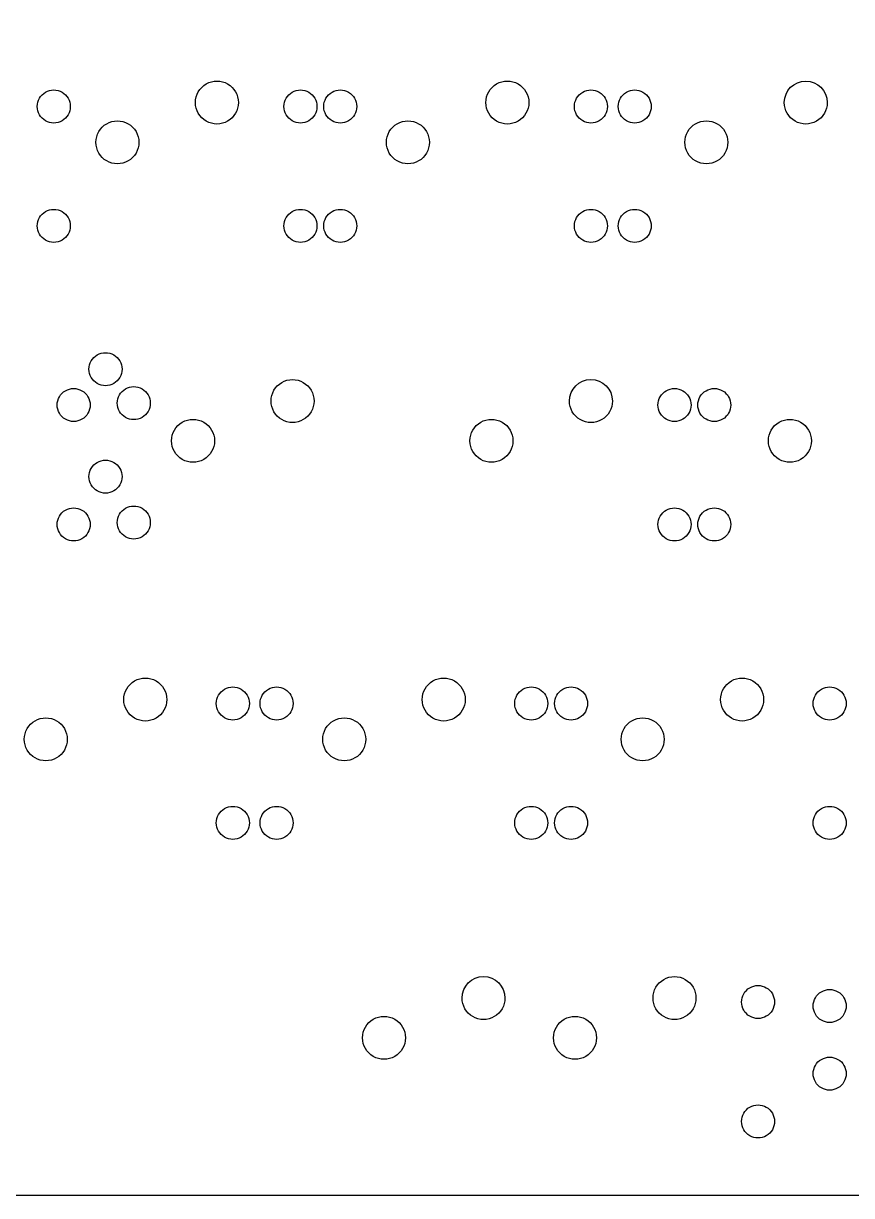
# Model space of a CAD drawing. Extents: x 2867 to 4104, y -2180 to -1756.
# Drawn here: x 3177.6 to 3327.4, y -2179.9 to -1967.9 of the extents above; entities that cross this region are included whole.
import ezdxf

# ---------------------------------------------------------------- set-up
doc = ezdxf.new("R2010")
doc.units = 0
doc.layers.get('0').update_dxf_attribs({"linetype": 'CONTINUOUS'})

msp = doc.modelspace()

# ---------------------------------------------------------------- linework, layer by layer
at = {"color": 7}
for points in [[(2867.184, -1755.8352), (4104.072, -1755.8352), (4104.072, -2179.9152), (2867.184, -2179.9152)], [(3216.456, -1982.1816)], [(3269.016, -1982.1816)], [(3323.016, -1982.1816)], [(3186.036, -1982.9016)], [(3230.676, -1982.9016)], [(3237.876, -1982.9016)], [(3283.236, -1982.9016)], [(3291.156, -1982.9016)], [(3198.456, -1989.3816)], [(3251.016, -1989.3816)], [(3305.016, -1989.3816)], [(3186.036, -2004.5016)], [(3230.676, -2004.5016)], [(3237.876, -2004.5016)], [(3283.236, -2004.5016)], [(3291.156, -2004.5016)], [(3195.396, -2030.4216)], [(3189.636, -2036.9016)], [(3200.508, -2036.5632)], [(3230.136, -2036.1816)], [(3284.136, -2036.1816)], [(3298.356, -2036.9016)], [(3305.556, -2036.9016)], [(3212.136, -2043.3816)], [(3266.136, -2043.3816)], [(3320.136, -2043.3816)], [(3195.396, -2049.8616)], [(3246.408, -2050.5816)], [(3189.636, -2058.5016)], [(3200.508, -2058.1632)], [(3298.356, -2058.5016)], [(3305.556, -2058.5016)], [(3203.496, -2090.1816)], [(3257.496, -2090.1816)], [(3311.496, -2090.1816)], [(3218.436, -2090.9016)], [(3226.356, -2090.9016)], [(3272.436, -2090.9016)], [(3279.636, -2090.9016)], [(3326.436, -2090.9016)], [(3185.496, -2097.3816)], [(3239.496, -2097.3816)], [(3293.496, -2097.3816)], [(3218.436, -2112.5016)], [(3226.356, -2112.5016)], [(3272.436, -2112.5016)], [(3279.636, -2112.5016)], [(3326.436, -2112.5016)], [(3264.696, -2144.1816)], [(3299.256, -2144.1816)], [(3313.476, -2144.9016)], [(3326.436, -2145.6216)], [(3246.696, -2151.3816)], [(3281.256, -2151.3816)], [(3326.436, -2157.8616)], [(3313.476, -2166.5016)]]:
    msp.add_lwpolyline(points, close=True, dxfattribs=at)
for points in [[(3210.624, -1978.814493), (3211.826951, -1978.119969), (3213.309049, -1978.119969), (3214.512, -1978.814493)], [(3263.184, -1978.814493), (3264.386951, -1978.119969), (3265.869049, -1978.119969), (3267.072, -1978.814493)], [(3315.24, -1982.1816), (3315.240001, -1980.034317), (3316.980717, -1978.293601), (3319.128, -1978.293601)], [(3319.128, -1978.293601), (3321.275283, -1978.293601), (3323.015999, -1980.034317), (3323.016, -1982.1816)], [(3180.06, -1982.9016), (3180.06, -1981.83409), (3180.62951, -1980.847671), (3181.554, -1980.313916)], [(3181.554, -1980.313916), (3182.47849, -1979.780161), (3183.61751, -1979.780161), (3184.542, -1980.313916)], [(3184.542, -1980.313916), (3185.46649, -1980.847671), (3186.036, -1981.83409), (3186.036, -1982.9016)], [(3208.68, -1982.1816), (3208.68, -1980.792551), (3209.421049, -1979.509018), (3210.624, -1978.814493)], [(3214.512, -1978.814493), (3215.714951, -1979.509018), (3216.456, -1980.792551), (3216.456, -1982.1816)], [(3224.7, -1982.9016), (3224.7, -1981.83409), (3225.26951, -1980.847671), (3226.194, -1980.313916)], [(3226.194, -1980.313916), (3227.11849, -1979.780161), (3228.25751, -1979.780161), (3229.182, -1980.313916)], [(3229.182, -1980.313916), (3230.10649, -1980.847671), (3230.676, -1981.83409), (3230.676, -1982.9016)], [(3231.9, -1982.9016), (3231.9, -1981.83409), (3232.46951, -1980.847671), (3233.394, -1980.313916)], [(3233.394, -1980.313916), (3234.31849, -1979.780161), (3235.45751, -1979.780161), (3236.382, -1980.313916)], [(3236.382, -1980.313916), (3237.30649, -1980.847671), (3237.876, -1981.83409), (3237.876, -1982.9016)], [(3261.24, -1982.1816), (3261.24, -1980.792551), (3261.981049, -1979.509018), (3263.184, -1978.814493)], [(3267.072, -1978.814493), (3268.274951, -1979.509018), (3269.016, -1980.792551), (3269.016, -1982.1816)], [(3277.26, -1982.9016), (3277.26, -1981.83409), (3277.82951, -1980.847671), (3278.754, -1980.313916)], [(3278.754, -1980.313916), (3279.67849, -1979.780161), (3280.81751, -1979.780161), (3281.742, -1980.313916)], [(3281.742, -1980.313916), (3282.66649, -1980.847671), (3283.236, -1981.83409), (3283.236, -1982.9016)], [(3285.18, -1982.9016), (3285.18, -1981.83409), (3285.74951, -1980.847671), (3286.674, -1980.313916)], [(3286.674, -1980.313916), (3287.59849, -1979.780161), (3288.73751, -1979.780161), (3289.662, -1980.313916)], [(3289.662, -1980.313916), (3290.58649, -1980.847671), (3291.156, -1981.83409), (3291.156, -1982.9016)], [(3210.624, -1985.548707), (3209.421049, -1984.854182), (3208.68, -1983.570649), (3208.68, -1982.1816)], [(3216.456, -1982.1816), (3216.456, -1983.570649), (3215.714951, -1984.854182), (3214.512, -1985.548707)], [(3263.184, -1985.548707), (3261.981049, -1984.854182), (3261.24, -1983.570649), (3261.24, -1982.1816)], [(3269.016, -1982.1816), (3269.016, -1983.570649), (3268.274951, -1984.854182), (3267.072, -1985.548707)], [(3317.184, -1985.548707), (3315.981049, -1984.854182), (3315.24, -1983.570649), (3315.24, -1982.1816)], [(3323.016, -1982.1816), (3323.016, -1983.570649), (3322.274951, -1984.854182), (3321.072, -1985.548707)], [(3181.554, -1985.489284), (3180.62951, -1984.955529), (3180.06, -1983.96911), (3180.06, -1982.9016)], [(3186.036, -1982.9016), (3186.036, -1983.96911), (3185.46649, -1984.955529), (3184.542, -1985.489284)], [(3226.194, -1985.489284), (3225.26951, -1984.955529), (3224.7, -1983.96911), (3224.7, -1982.9016)], [(3230.676, -1982.9016), (3230.676, -1983.96911), (3230.10649, -1984.955529), (3229.182, -1985.489284)], [(3233.394, -1985.489284), (3232.46951, -1984.955529), (3231.9, -1983.96911), (3231.9, -1982.9016)], [(3237.876, -1982.9016), (3237.876, -1983.96911), (3237.30649, -1984.955529), (3236.382, -1985.489284)], [(3278.754, -1985.489284), (3277.82951, -1984.955529), (3277.26, -1983.96911), (3277.26, -1982.9016)], [(3283.236, -1982.9016), (3283.236, -1983.96911), (3282.66649, -1984.955529), (3281.742, -1985.489284)], [(3286.674, -1985.489284), (3285.74951, -1984.955529), (3285.18, -1983.96911), (3285.18, -1982.9016)], [(3291.156, -1982.9016), (3291.156, -1983.96911), (3290.58649, -1984.955529), (3289.662, -1985.489284)], [(3184.542, -1985.489284), (3183.61751, -1986.023039), (3182.47849, -1986.023039), (3181.554, -1985.489284)], [(3190.68, -1989.3816), (3190.68, -1987.992551), (3191.421049, -1986.709018), (3192.624, -1986.014493)], [(3192.624, -1986.014493), (3193.826951, -1985.319969), (3195.309049, -1985.319969), (3196.512, -1986.014493)], [(3196.512, -1986.014493), (3197.714951, -1986.709018), (3198.456, -1987.992551), (3198.456, -1989.3816)], [(3214.512, -1985.548707), (3213.309049, -1986.243231), (3211.826951, -1986.243231), (3210.624, -1985.548707)], [(3229.182, -1985.489284), (3228.25751, -1986.023039), (3227.11849, -1986.023039), (3226.194, -1985.489284)], [(3236.382, -1985.489284), (3235.45751, -1986.023039), (3234.31849, -1986.023039), (3233.394, -1985.489284)], [(3243.24, -1989.3816), (3243.24, -1987.992551), (3243.981049, -1986.709018), (3245.184, -1986.014493)], [(3245.184, -1986.014493), (3246.386951, -1985.319969), (3247.869049, -1985.319969), (3249.072, -1986.014493)], [(3249.072, -1986.014493), (3250.274951, -1986.709018), (3251.016, -1987.992551), (3251.016, -1989.3816)], [(3267.072, -1985.548707), (3265.869049, -1986.243231), (3264.386951, -1986.243231), (3263.184, -1985.548707)], [(3281.742, -1985.489284), (3280.81751, -1986.023039), (3279.67849, -1986.023039), (3278.754, -1985.489284)], [(3289.662, -1985.489284), (3288.73751, -1986.023039), (3287.59849, -1986.023039), (3286.674, -1985.489284)], [(3297.24, -1989.3816), (3297.24, -1987.992551), (3297.981049, -1986.709018), (3299.184, -1986.014493)], [(3299.184, -1986.014493), (3300.386951, -1985.319969), (3301.869049, -1985.319969), (3303.072, -1986.014493)], [(3303.072, -1986.014493), (3304.274951, -1986.709018), (3305.016, -1987.992551), (3305.016, -1989.3816)], [(3321.072, -1985.548707), (3319.869049, -1986.243231), (3318.386951, -1986.243231), (3317.184, -1985.548707)], [(3192.624, -1992.748707), (3191.421049, -1992.054182), (3190.68, -1990.770649), (3190.68, -1989.3816)], [(3198.456, -1989.3816), (3198.456, -1990.770649), (3197.714951, -1992.054182), (3196.512, -1992.748707)], [(3245.184, -1992.748707), (3243.981049, -1992.054182), (3243.24, -1990.770649), (3243.24, -1989.3816)], [(3251.016, -1989.3816), (3251.016, -1990.770649), (3250.274951, -1992.054182), (3249.072, -1992.748707)], [(3299.184, -1992.748707), (3297.981049, -1992.054182), (3297.24, -1990.770649), (3297.24, -1989.3816)], [(3305.016, -1989.3816), (3305.016, -1990.770649), (3304.274951, -1992.054182), (3303.072, -1992.748707)], [(3196.512, -1992.748707), (3195.309049, -1993.443231), (3193.826951, -1993.443231), (3192.624, -1992.748707)], [(3249.072, -1992.748707), (3247.869049, -1993.443231), (3246.386951, -1993.443231), (3245.184, -1992.748707)], [(3303.072, -1992.748707), (3301.869049, -1993.443231), (3300.386951, -1993.443231), (3299.184, -1992.748707)], [(3181.554, -2001.913916), (3182.47849, -2001.380161), (3183.61751, -2001.380161), (3184.542, -2001.913916)], [(3226.194, -2001.913916), (3227.11849, -2001.380161), (3228.25751, -2001.380161), (3229.182, -2001.913916)], [(3233.394, -2001.913916), (3234.31849, -2001.380161), (3235.45751, -2001.380161), (3236.382, -2001.913916)], [(3278.754, -2001.913916), (3279.67849, -2001.380161), (3280.81751, -2001.380161), (3281.742, -2001.913916)], [(3286.674, -2001.913916), (3287.59849, -2001.380161), (3288.73751, -2001.380161), (3289.662, -2001.913916)], [(3180.06, -2004.5016), (3180.06, -2003.43409), (3180.62951, -2002.447671), (3181.554, -2001.913916)], [(3184.542, -2001.913916), (3185.46649, -2002.447671), (3186.036, -2003.43409), (3186.036, -2004.5016)], [(3224.7, -2004.5016), (3224.7, -2003.43409), (3225.26951, -2002.447671), (3226.194, -2001.913916)], [(3229.182, -2001.913916), (3230.10649, -2002.447671), (3230.676, -2003.43409), (3230.676, -2004.5016)], [(3231.9, -2004.5016), (3231.9, -2003.43409), (3232.46951, -2002.447671), (3233.394, -2001.913916)], [(3236.382, -2001.913916), (3237.30649, -2002.447671), (3237.876, -2003.43409), (3237.876, -2004.5016)], [(3277.26, -2004.5016), (3277.26, -2003.43409), (3277.82951, -2002.447671), (3278.754, -2001.913916)], [(3281.742, -2001.913916), (3282.66649, -2002.447671), (3283.236, -2003.43409), (3283.236, -2004.5016)], [(3285.18, -2004.5016), (3285.18, -2003.43409), (3285.74951, -2002.447671), (3286.674, -2001.913916)], [(3289.662, -2001.913916), (3290.58649, -2002.447671), (3291.156, -2003.43409), (3291.156, -2004.5016)], [(3181.554, -2007.089284), (3180.62951, -2006.555529), (3180.06, -2005.56911), (3180.06, -2004.5016)], [(3186.036, -2004.5016), (3186.036, -2005.56911), (3185.46649, -2006.555529), (3184.542, -2007.089284)], [(3226.194, -2007.089284), (3225.26951, -2006.555529), (3224.7, -2005.56911), (3224.7, -2004.5016)], [(3230.676, -2004.5016), (3230.676, -2005.56911), (3230.10649, -2006.555529), (3229.182, -2007.089284)], [(3233.394, -2007.089284), (3232.46951, -2006.555529), (3231.9, -2005.56911), (3231.9, -2004.5016)], [(3237.876, -2004.5016), (3237.876, -2005.56911), (3237.30649, -2006.555529), (3236.382, -2007.089284)], [(3278.754, -2007.089284), (3277.82951, -2006.555529), (3277.26, -2005.56911), (3277.26, -2004.5016)], [(3283.236, -2004.5016), (3283.236, -2005.56911), (3282.66649, -2006.555529), (3281.742, -2007.089284)], [(3286.674, -2007.089284), (3285.74951, -2006.555529), (3285.18, -2005.56911), (3285.18, -2004.5016)], [(3291.156, -2004.5016), (3291.156, -2005.56911), (3290.58649, -2006.555529), (3289.662, -2007.089284)], [(3184.542, -2007.089284), (3183.61751, -2007.623039), (3182.47849, -2007.623039), (3181.554, -2007.089284)], [(3229.182, -2007.089284), (3228.25751, -2007.623039), (3227.11849, -2007.623039), (3226.194, -2007.089284)], [(3236.382, -2007.089284), (3235.45751, -2007.623039), (3234.31849, -2007.623039), (3233.394, -2007.089284)], [(3281.742, -2007.089284), (3280.81751, -2007.623039), (3279.67849, -2007.623039), (3278.754, -2007.089284)], [(3289.662, -2007.089284), (3288.73751, -2007.623039), (3287.59849, -2007.623039), (3286.674, -2007.089284)], [(3189.42, -2030.4216), (3189.42, -2029.35409), (3189.98951, -2028.367671), (3190.914, -2027.833916)], [(3190.914, -2027.833916), (3191.83849, -2027.300161), (3192.97751, -2027.300161), (3193.902, -2027.833916)], [(3193.902, -2027.833916), (3194.82649, -2028.367671), (3195.396, -2029.35409), (3195.396, -2030.4216)], [(3190.914, -2033.009284), (3189.98951, -2032.475529), (3189.42, -2031.48911), (3189.42, -2030.4216)], [(3195.396, -2030.4216), (3195.396, -2031.48911), (3194.82649, -2032.475529), (3193.902, -2033.009284)], [(3193.902, -2033.009284), (3192.97751, -2033.543039), (3191.83849, -2033.543039), (3190.914, -2033.009284)], [(3196.026, -2033.975516), (3196.95049, -2033.441761), (3198.08951, -2033.441761), (3199.014, -2033.975516)], [(3222.36, -2036.1816), (3222.36, -2034.792551), (3223.101049, -2033.509018), (3224.304, -2032.814493)], [(3224.304, -2032.814493), (3225.506951, -2032.119969), (3226.989049, -2032.119969), (3228.192, -2032.814493)], [(3228.192, -2032.814493), (3229.394951, -2033.509018), (3230.136, -2034.792551), (3230.136, -2036.1816)], [(3276.36, -2036.1816), (3276.360001, -2034.034317), (3278.100717, -2032.293601), (3280.248, -2032.293601)], [(3280.248, -2032.293601), (3282.395283, -2032.293601), (3284.135999, -2034.034317), (3284.136, -2036.1816)], [(3183.66, -2036.9016), (3183.66, -2035.83409), (3184.22951, -2034.847671), (3185.154, -2034.313916)], [(3185.154, -2034.313916), (3186.07849, -2033.780161), (3187.21751, -2033.780161), (3188.142, -2034.313916)], [(3188.142, -2034.313916), (3189.06649, -2034.847671), (3189.636, -2035.83409), (3189.636, -2036.9016)], [(3194.532, -2036.5632), (3194.532, -2035.49569), (3195.10151, -2034.509271), (3196.026, -2033.975516)], [(3199.014, -2033.975516), (3199.93849, -2034.509271), (3200.508, -2035.49569), (3200.508, -2036.5632)], [(3292.38, -2036.9016), (3292.38, -2035.83409), (3292.94951, -2034.847671), (3293.874, -2034.313916)], [(3293.874, -2034.313916), (3294.79849, -2033.780161), (3295.93751, -2033.780161), (3296.862, -2034.313916)], [(3296.862, -2034.313916), (3297.78649, -2034.847671), (3298.356, -2035.83409), (3298.356, -2036.9016)], [(3299.58, -2036.9016), (3299.58, -2035.83409), (3300.14951, -2034.847671), (3301.074, -2034.313916)], [(3301.074, -2034.313916), (3301.99849, -2033.780161), (3303.13751, -2033.780161), (3304.062, -2034.313916)], [(3304.062, -2034.313916), (3304.98649, -2034.847671), (3305.556, -2035.83409), (3305.556, -2036.9016)], [(3185.154, -2039.489284), (3184.22951, -2038.955529), (3183.66, -2037.96911), (3183.66, -2036.9016)], [(3189.636, -2036.9016), (3189.636, -2037.96911), (3189.06649, -2038.955529), (3188.142, -2039.489284)], [(3196.026, -2039.150884), (3195.10151, -2038.617129), (3194.532, -2037.63071), (3194.532, -2036.5632)], [(3200.508, -2036.5632), (3200.508, -2037.63071), (3199.93849, -2038.617129), (3199.014, -2039.150884)], [(3224.304, -2039.548707), (3223.101049, -2038.854182), (3222.36, -2037.570649), (3222.36, -2036.1816)], [(3230.136, -2036.1816), (3230.136, -2037.570649), (3229.394951, -2038.854182), (3228.192, -2039.548707)], [(3278.304, -2039.548707), (3277.101049, -2038.854182), (3276.36, -2037.570649), (3276.36, -2036.1816)], [(3284.136, -2036.1816), (3284.136, -2037.570649), (3283.394951, -2038.854182), (3282.192, -2039.548707)], [(3293.874, -2039.489284), (3292.94951, -2038.955529), (3292.38, -2037.96911), (3292.38, -2036.9016)], [(3298.356, -2036.9016), (3298.356, -2037.96911), (3297.78649, -2038.955529), (3296.862, -2039.489284)], [(3301.074, -2039.489284), (3300.14951, -2038.955529), (3299.58, -2037.96911), (3299.58, -2036.9016)], [(3305.556, -2036.9016), (3305.556, -2037.96911), (3304.98649, -2038.955529), (3304.062, -2039.489284)], [(3188.142, -2039.489284), (3187.21751, -2040.023039), (3186.07849, -2040.023039), (3185.154, -2039.489284)], [(3199.014, -2039.150884), (3198.08951, -2039.684639), (3196.95049, -2039.684639), (3196.026, -2039.150884)], [(3206.304, -2040.014493), (3207.506951, -2039.319969), (3208.989049, -2039.319969), (3210.192, -2040.014493)], [(3228.192, -2039.548707), (3226.989049, -2040.243231), (3225.506951, -2040.243231), (3224.304, -2039.548707)], [(3260.304, -2040.014493), (3261.506951, -2039.319969), (3262.989049, -2039.319969), (3264.192, -2040.014493)], [(3282.192, -2039.548707), (3280.989049, -2040.243231), (3279.506951, -2040.243231), (3278.304, -2039.548707)], [(3296.862, -2039.489284), (3295.93751, -2040.023039), (3294.79849, -2040.023039), (3293.874, -2039.489284)], [(3304.062, -2039.489284), (3303.13751, -2040.023039), (3301.99849, -2040.023039), (3301.074, -2039.489284)], [(3314.304, -2040.014493), (3315.506951, -2039.319969), (3316.989049, -2039.319969), (3318.192, -2040.014493)], [(3204.36, -2043.3816), (3204.36, -2041.992551), (3205.101049, -2040.709018), (3206.304, -2040.014493)], [(3210.192, -2040.014493), (3211.394951, -2040.709018), (3212.136, -2041.992551), (3212.136, -2043.3816)], [(3258.36, -2043.3816), (3258.36, -2041.992551), (3259.101049, -2040.709018), (3260.304, -2040.014493)], [(3264.192, -2040.014493), (3265.394951, -2040.709018), (3266.136, -2041.992551), (3266.136, -2043.3816)], [(3312.36, -2043.3816), (3312.36, -2041.992551), (3313.101049, -2040.709018), (3314.304, -2040.014493)], [(3318.192, -2040.014493), (3319.394951, -2040.709018), (3320.136, -2041.992551), (3320.136, -2043.3816)], [(3206.304, -2046.748707), (3205.101049, -2046.054182), (3204.36, -2044.770649), (3204.36, -2043.3816)], [(3212.136, -2043.3816), (3212.136, -2044.770649), (3211.394951, -2046.054182), (3210.192, -2046.748707)], [(3260.304, -2046.748707), (3259.101049, -2046.054182), (3258.36, -2044.770649), (3258.36, -2043.3816)], [(3266.136, -2043.3816), (3266.136, -2044.770649), (3265.394951, -2046.054182), (3264.192, -2046.748707)], [(3314.304, -2046.748707), (3313.101049, -2046.054182), (3312.36, -2044.770649), (3312.36, -2043.3816)], [(3320.136, -2043.3816), (3320.136, -2044.770649), (3319.394951, -2046.054182), (3318.192, -2046.748707)], [(3189.42, -2049.8616), (3189.42, -2048.79409), (3189.98951, -2047.807671), (3190.914, -2047.273916)], [(3190.914, -2047.273916), (3191.83849, -2046.740161), (3192.97751, -2046.740161), (3193.902, -2047.273916)], [(3193.902, -2047.273916), (3194.82649, -2047.807671), (3195.396, -2048.79409), (3195.396, -2049.8616)], [(3210.192, -2046.748707), (3208.989049, -2047.443231), (3207.506951, -2047.443231), (3206.304, -2046.748707)], [(3264.192, -2046.748707), (3262.989049, -2047.443231), (3261.506951, -2047.443231), (3260.304, -2046.748707)], [(3318.192, -2046.748707), (3316.989049, -2047.443231), (3315.506951, -2047.443231), (3314.304, -2046.748707)], [(3190.914, -2052.449284), (3189.98951, -2051.915529), (3189.42, -2050.92911), (3189.42, -2049.8616)], [(3195.396, -2049.8616), (3195.396, -2050.92911), (3194.82649, -2051.915529), (3193.902, -2052.449284)], [(3193.902, -2052.449284), (3192.97751, -2052.983039), (3191.83849, -2052.983039), (3190.914, -2052.449284)], [(3183.66, -2058.5016), (3183.66, -2057.43409), (3184.22951, -2056.447671), (3185.154, -2055.913916)], [(3185.154, -2055.913916), (3186.07849, -2055.380161), (3187.21751, -2055.380161), (3188.142, -2055.913916)], [(3188.142, -2055.913916), (3189.06649, -2056.447671), (3189.636, -2057.43409), (3189.636, -2058.5016)], [(3194.532, -2058.1632), (3194.532, -2057.09569), (3195.10151, -2056.109271), (3196.026, -2055.575516)], [(3196.026, -2055.575516), (3196.95049, -2055.041761), (3198.08951, -2055.041761), (3199.014, -2055.575516)], [(3199.014, -2055.575516), (3199.93849, -2056.109271), (3200.508, -2057.09569), (3200.508, -2058.1632)], [(3292.38, -2058.5016), (3292.38, -2057.43409), (3292.94951, -2056.447671), (3293.874, -2055.913916)], [(3293.874, -2055.913916), (3294.79849, -2055.380161), (3295.93751, -2055.380161), (3296.862, -2055.913916)], [(3296.862, -2055.913916), (3297.78649, -2056.447671), (3298.356, -2057.43409), (3298.356, -2058.5016)], [(3299.58, -2058.5016), (3299.58, -2057.43409), (3300.14951, -2056.447671), (3301.074, -2055.913916)], [(3301.074, -2055.913916), (3301.99849, -2055.380161), (3303.13751, -2055.380161), (3304.062, -2055.913916)], [(3304.062, -2055.913916), (3304.98649, -2056.447671), (3305.556, -2057.43409), (3305.556, -2058.5016)], [(3185.154, -2061.089284), (3184.22951, -2060.555529), (3183.66, -2059.56911), (3183.66, -2058.5016)], [(3189.636, -2058.5016), (3189.636, -2059.56911), (3189.06649, -2060.555529), (3188.142, -2061.089284)], [(3196.026, -2060.750884), (3195.10151, -2060.217129), (3194.532, -2059.23071), (3194.532, -2058.1632)], [(3200.508, -2058.1632), (3200.508, -2059.23071), (3199.93849, -2060.217129), (3199.014, -2060.750884)], [(3293.874, -2061.089284), (3292.94951, -2060.555529), (3292.38, -2059.56911), (3292.38, -2058.5016)], [(3298.356, -2058.5016), (3298.356, -2059.56911), (3297.78649, -2060.555529), (3296.862, -2061.089284)], [(3301.074, -2061.089284), (3300.14951, -2060.555529), (3299.58, -2059.56911), (3299.58, -2058.5016)], [(3305.556, -2058.5016), (3305.556, -2059.56911), (3304.98649, -2060.555529), (3304.062, -2061.089284)], [(3199.014, -2060.750884), (3198.08951, -2061.284639), (3196.95049, -2061.284639), (3196.026, -2060.750884)], [(3188.142, -2061.089284), (3187.21751, -2061.623039), (3186.07849, -2061.623039), (3185.154, -2061.089284)], [(3296.862, -2061.089284), (3295.93751, -2061.623039), (3294.79849, -2061.623039), (3293.874, -2061.089284)], [(3304.062, -2061.089284), (3303.13751, -2061.623039), (3301.99849, -2061.623039), (3301.074, -2061.089284)], [(3197.664, -2086.814493), (3198.866951, -2086.119969), (3200.349049, -2086.119969), (3201.552, -2086.814493)], [(3251.664, -2086.814493), (3252.866951, -2086.119969), (3254.349049, -2086.119969), (3255.552, -2086.814493)], [(3305.664, -2086.814493), (3306.866951, -2086.119969), (3308.349049, -2086.119969), (3309.552, -2086.814493)], [(3195.72, -2090.1816), (3195.72, -2088.792551), (3196.461049, -2087.509018), (3197.664, -2086.814493)], [(3201.552, -2086.814493), (3202.754951, -2087.509018), (3203.496, -2088.792551), (3203.496, -2090.1816)], [(3212.46, -2090.9016), (3212.46, -2089.83409), (3213.02951, -2088.847671), (3213.954, -2088.313916)], [(3213.954, -2088.313916), (3214.87849, -2087.780161), (3216.01751, -2087.780161), (3216.942, -2088.313916)], [(3216.942, -2088.313916), (3217.86649, -2088.847671), (3218.436, -2089.83409), (3218.436, -2090.9016)], [(3220.38, -2090.9016), (3220.38, -2089.83409), (3220.94951, -2088.847671), (3221.874, -2088.313916)], [(3221.874, -2088.313916), (3222.79849, -2087.780161), (3223.93751, -2087.780161), (3224.862, -2088.313916)], [(3224.862, -2088.313916), (3225.78649, -2088.847671), (3226.356, -2089.83409), (3226.356, -2090.9016)], [(3249.72, -2090.1816), (3249.72, -2088.792551), (3250.461049, -2087.509018), (3251.664, -2086.814493)], [(3255.552, -2086.814493), (3256.754951, -2087.509018), (3257.496, -2088.792551), (3257.496, -2090.1816)], [(3266.46, -2090.9016), (3266.46, -2089.83409), (3267.02951, -2088.847671), (3267.954, -2088.313916)], [(3267.954, -2088.313916), (3268.87849, -2087.780161), (3270.01751, -2087.780161), (3270.942, -2088.313916)], [(3270.942, -2088.313916), (3271.86649, -2088.847671), (3272.436, -2089.83409), (3272.436, -2090.9016)], [(3273.66, -2090.9016), (3273.66, -2089.83409), (3274.22951, -2088.847671), (3275.154, -2088.313916)], [(3275.154, -2088.313916), (3276.07849, -2087.780161), (3277.21751, -2087.780161), (3278.142, -2088.313916)], [(3278.142, -2088.313916), (3279.06649, -2088.847671), (3279.636, -2089.83409), (3279.636, -2090.9016)], [(3303.72, -2090.1816), (3303.72, -2088.792551), (3304.461049, -2087.509018), (3305.664, -2086.814493)], [(3309.552, -2086.814493), (3310.754951, -2087.509018), (3311.496, -2088.792551), (3311.496, -2090.1816)], [(3320.46, -2090.9016), (3320.46, -2089.83409), (3321.02951, -2088.847671), (3321.954, -2088.313916)], [(3321.954, -2088.313916), (3322.87849, -2087.780161), (3324.01751, -2087.780161), (3324.942, -2088.313916)], [(3324.942, -2088.313916), (3325.86649, -2088.847671), (3326.436, -2089.83409), (3326.436, -2090.9016)], [(3197.664, -2093.548707), (3196.461049, -2092.854182), (3195.72, -2091.570649), (3195.72, -2090.1816)], [(3203.496, -2090.1816), (3203.496, -2091.570649), (3202.754951, -2092.854182), (3201.552, -2093.548707)], [(3251.664, -2093.548707), (3250.461049, -2092.854182), (3249.72, -2091.570649), (3249.72, -2090.1816)], [(3257.496, -2090.1816), (3257.496, -2091.570649), (3256.754951, -2092.854182), (3255.552, -2093.548707)], [(3305.664, -2093.548707), (3304.461049, -2092.854182), (3303.72, -2091.570649), (3303.72, -2090.1816)], [(3311.496, -2090.1816), (3311.496, -2091.570649), (3310.754951, -2092.854182), (3309.552, -2093.548707)], [(3213.954, -2093.489284), (3213.02951, -2092.955529), (3212.46, -2091.96911), (3212.46, -2090.9016)], [(3218.436, -2090.9016), (3218.436, -2091.96911), (3217.86649, -2092.955529), (3216.942, -2093.489284)], [(3221.874, -2093.489284), (3220.94951, -2092.955529), (3220.38, -2091.96911), (3220.38, -2090.9016)], [(3226.356, -2090.9016), (3226.356, -2091.96911), (3225.78649, -2092.955529), (3224.862, -2093.489284)], [(3267.954, -2093.489284), (3267.02951, -2092.955529), (3266.46, -2091.96911), (3266.46, -2090.9016)], [(3272.436, -2090.9016), (3272.436, -2091.96911), (3271.86649, -2092.955529), (3270.942, -2093.489284)], [(3275.154, -2093.489284), (3274.22951, -2092.955529), (3273.66, -2091.96911), (3273.66, -2090.9016)], [(3279.636, -2090.9016), (3279.636, -2091.96911), (3279.06649, -2092.955529), (3278.142, -2093.489284)], [(3321.954, -2093.489284), (3321.02951, -2092.955529), (3320.46, -2091.96911), (3320.46, -2090.9016)], [(3326.436, -2090.9016), (3326.436, -2091.96911), (3325.86649, -2092.955529), (3324.942, -2093.489284)], [(3177.72, -2097.3816), (3177.72, -2095.992551), (3178.461049, -2094.709018), (3179.664, -2094.014493)], [(3179.664, -2094.014493), (3180.866951, -2093.319969), (3182.349049, -2093.319969), (3183.552, -2094.014493)], [(3183.552, -2094.014493), (3184.754951, -2094.709018), (3185.496, -2095.992551), (3185.496, -2097.3816)], [(3201.552, -2093.548707), (3200.349049, -2094.243231), (3198.866951, -2094.243231), (3197.664, -2093.548707)], [(3216.942, -2093.489284), (3216.01751, -2094.023039), (3214.87849, -2094.023039), (3213.954, -2093.489284)], [(3224.862, -2093.489284), (3223.93751, -2094.023039), (3222.79849, -2094.023039), (3221.874, -2093.489284)], [(3231.72, -2097.3816), (3231.72, -2095.992551), (3232.461049, -2094.709018), (3233.664, -2094.014493)], [(3233.664, -2094.014493), (3234.866951, -2093.319969), (3236.349049, -2093.319969), (3237.552, -2094.014493)], [(3237.552, -2094.014493), (3238.754951, -2094.709018), (3239.496, -2095.992551), (3239.496, -2097.3816)], [(3255.552, -2093.548707), (3254.349049, -2094.243231), (3252.866951, -2094.243231), (3251.664, -2093.548707)], [(3270.942, -2093.489284), (3270.01751, -2094.023039), (3268.87849, -2094.023039), (3267.954, -2093.489284)], [(3278.142, -2093.489284), (3277.21751, -2094.023039), (3276.07849, -2094.023039), (3275.154, -2093.489284)], [(3285.72, -2097.3816), (3285.72, -2095.992551), (3286.461049, -2094.709018), (3287.664, -2094.014493)], [(3287.664, -2094.014493), (3288.866951, -2093.319969), (3290.349049, -2093.319969), (3291.552, -2094.014493)], [(3291.552, -2094.014493), (3292.754951, -2094.709018), (3293.496, -2095.992551), (3293.496, -2097.3816)], [(3309.552, -2093.548707), (3308.349049, -2094.243231), (3306.866951, -2094.243231), (3305.664, -2093.548707)], [(3324.942, -2093.489284), (3324.01751, -2094.023039), (3322.87849, -2094.023039), (3321.954, -2093.489284)], [(3179.664, -2100.748707), (3178.461049, -2100.054182), (3177.72, -2098.770649), (3177.72, -2097.3816)], [(3185.496, -2097.3816), (3185.496, -2098.770649), (3184.754951, -2100.054182), (3183.552, -2100.748707)], [(3233.664, -2100.748707), (3232.461049, -2100.054182), (3231.72, -2098.770649), (3231.72, -2097.3816)], [(3239.496, -2097.3816), (3239.496, -2098.770649), (3238.754951, -2100.054182), (3237.552, -2100.748707)], [(3287.664, -2100.748707), (3286.461049, -2100.054182), (3285.72, -2098.770649), (3285.72, -2097.3816)], [(3293.496, -2097.3816), (3293.496, -2098.770649), (3292.754951, -2100.054182), (3291.552, -2100.748707)], [(3183.552, -2100.748707), (3182.349049, -2101.443231), (3180.866951, -2101.443231), (3179.664, -2100.748707)], [(3237.552, -2100.748707), (3236.349049, -2101.443231), (3234.866951, -2101.443231), (3233.664, -2100.748707)], [(3291.552, -2100.748707), (3290.349049, -2101.443231), (3288.866951, -2101.443231), (3287.664, -2100.748707)], [(3213.954, -2109.913916), (3214.87849, -2109.380161), (3216.01751, -2109.380161), (3216.942, -2109.913916)], [(3221.874, -2109.913916), (3222.79849, -2109.380161), (3223.93751, -2109.380161), (3224.862, -2109.913916)], [(3267.954, -2109.913916), (3268.87849, -2109.380161), (3270.01751, -2109.380161), (3270.942, -2109.913916)], [(3275.154, -2109.913916), (3276.07849, -2109.380161), (3277.21751, -2109.380161), (3278.142, -2109.913916)], [(3321.954, -2109.913916), (3322.87849, -2109.380161), (3324.01751, -2109.380161), (3324.942, -2109.913916)], [(3212.46, -2112.5016), (3212.46, -2111.43409), (3213.02951, -2110.447671), (3213.954, -2109.913916)], [(3216.942, -2109.913916), (3217.86649, -2110.447671), (3218.436, -2111.43409), (3218.436, -2112.5016)], [(3220.38, -2112.5016), (3220.38, -2111.43409), (3220.94951, -2110.447671), (3221.874, -2109.913916)], [(3224.862, -2109.913916), (3225.78649, -2110.447671), (3226.356, -2111.43409), (3226.356, -2112.5016)], [(3266.46, -2112.5016), (3266.46, -2111.43409), (3267.02951, -2110.447671), (3267.954, -2109.913916)], [(3270.942, -2109.913916), (3271.86649, -2110.447671), (3272.436, -2111.43409), (3272.436, -2112.5016)], [(3273.66, -2112.5016), (3273.66, -2111.43409), (3274.22951, -2110.447671), (3275.154, -2109.913916)], [(3278.142, -2109.913916), (3279.06649, -2110.447671), (3279.636, -2111.43409), (3279.636, -2112.5016)], [(3320.46, -2112.5016), (3320.46, -2111.43409), (3321.02951, -2110.447671), (3321.954, -2109.913916)], [(3324.942, -2109.913916), (3325.86649, -2110.447671), (3326.436, -2111.43409), (3326.436, -2112.5016)], [(3213.954, -2115.089284), (3213.02951, -2114.555529), (3212.46, -2113.56911), (3212.46, -2112.5016)], [(3218.436, -2112.5016), (3218.436, -2113.56911), (3217.86649, -2114.555529), (3216.942, -2115.089284)], [(3221.874, -2115.089284), (3220.94951, -2114.555529), (3220.38, -2113.56911), (3220.38, -2112.5016)], [(3226.356, -2112.5016), (3226.356, -2113.56911), (3225.78649, -2114.555529), (3224.862, -2115.089284)], [(3267.954, -2115.089284), (3267.02951, -2114.555529), (3266.46, -2113.56911), (3266.46, -2112.5016)], [(3272.436, -2112.5016), (3272.436, -2113.56911), (3271.86649, -2114.555529), (3270.942, -2115.089284)], [(3275.154, -2115.089284), (3274.22951, -2114.555529), (3273.66, -2113.56911), (3273.66, -2112.5016)], [(3279.636, -2112.5016), (3279.636, -2113.56911), (3279.06649, -2114.555529), (3278.142, -2115.089284)], [(3321.954, -2115.089284), (3321.02951, -2114.555529), (3320.46, -2113.56911), (3320.46, -2112.5016)], [(3326.436, -2112.5016), (3326.436, -2113.56911), (3325.86649, -2114.555529), (3324.942, -2115.089284)], [(3216.942, -2115.089284), (3216.01751, -2115.623039), (3214.87849, -2115.623039), (3213.954, -2115.089284)], [(3224.862, -2115.089284), (3223.93751, -2115.623039), (3222.79849, -2115.623039), (3221.874, -2115.089284)], [(3270.942, -2115.089284), (3270.01751, -2115.623039), (3268.87849, -2115.623039), (3267.954, -2115.089284)], [(3278.142, -2115.089284), (3277.21751, -2115.623039), (3276.07849, -2115.623039), (3275.154, -2115.089284)], [(3324.942, -2115.089284), (3324.01751, -2115.623039), (3322.87849, -2115.623039), (3321.954, -2115.089284)], [(3256.92, -2144.1816), (3256.920001, -2142.034317), (3258.660717, -2140.293601), (3260.808, -2140.293601)], [(3260.808, -2140.293601), (3262.955283, -2140.293601), (3264.695999, -2142.034317), (3264.696, -2144.1816)], [(3291.48, -2144.1816), (3291.48, -2142.792551), (3292.221049, -2141.509018), (3293.424, -2140.814493)], [(3293.424, -2140.814493), (3294.626951, -2140.119969), (3296.109049, -2140.119969), (3297.312, -2140.814493)], [(3297.312, -2140.814493), (3298.514951, -2141.509018), (3299.256, -2142.792551), (3299.256, -2144.1816)], [(3307.5, -2144.9016), (3307.5, -2143.83409), (3308.06951, -2142.847671), (3308.994, -2142.313916)], [(3308.994, -2142.313916), (3309.91849, -2141.780161), (3311.05751, -2141.780161), (3311.982, -2142.313916)], [(3311.982, -2142.313916), (3312.90649, -2142.847671), (3313.476, -2143.83409), (3313.476, -2144.9016)], [(3320.46, -2145.6216), (3320.46, -2144.55409), (3321.02951, -2143.567671), (3321.954, -2143.033916)], [(3321.954, -2143.033916), (3322.87849, -2142.500161), (3324.01751, -2142.500161), (3324.942, -2143.033916)], [(3324.942, -2143.033916), (3325.86649, -2143.567671), (3326.436, -2144.55409), (3326.436, -2145.6216)], [(3258.864, -2147.548707), (3257.661049, -2146.854182), (3256.92, -2145.570649), (3256.92, -2144.1816)], [(3264.696, -2144.1816), (3264.696, -2145.570649), (3263.954951, -2146.854182), (3262.752, -2147.548707)], [(3293.424, -2147.548707), (3292.221049, -2146.854182), (3291.48, -2145.570649), (3291.48, -2144.1816)], [(3299.256, -2144.1816), (3299.256, -2145.570649), (3298.514951, -2146.854182), (3297.312, -2147.548707)], [(3308.994, -2147.489284), (3308.06951, -2146.955529), (3307.5, -2145.96911), (3307.5, -2144.9016)], [(3313.476, -2144.9016), (3313.476, -2145.96911), (3312.90649, -2146.955529), (3311.982, -2147.489284)], [(3321.954, -2148.209284), (3321.02951, -2147.675529), (3320.46, -2146.68911), (3320.46, -2145.6216)], [(3326.436, -2145.6216), (3326.436, -2146.68911), (3325.86649, -2147.675529), (3324.942, -2148.209284)], [(3240.864, -2148.014493), (3242.066951, -2147.319969), (3243.549049, -2147.319969), (3244.752, -2148.014493)], [(3262.752, -2147.548707), (3261.549049, -2148.243231), (3260.066951, -2148.243231), (3258.864, -2147.548707)], [(3275.424, -2148.014493), (3276.626951, -2147.319969), (3278.109049, -2147.319969), (3279.312, -2148.014493)], [(3297.312, -2147.548707), (3296.109049, -2148.243231), (3294.626951, -2148.243231), (3293.424, -2147.548707)], [(3311.982, -2147.489284), (3311.05751, -2148.023039), (3309.91849, -2148.023039), (3308.994, -2147.489284)], [(3238.92, -2151.3816), (3238.92, -2149.992551), (3239.661049, -2148.709018), (3240.864, -2148.014493)], [(3244.752, -2148.014493), (3245.954951, -2148.709018), (3246.696, -2149.992551), (3246.696, -2151.3816)], [(3273.48, -2151.3816), (3273.48, -2149.992551), (3274.221049, -2148.709018), (3275.424, -2148.014493)], [(3279.312, -2148.014493), (3280.514951, -2148.709018), (3281.256, -2149.992551), (3281.256, -2151.3816)], [(3324.942, -2148.209284), (3324.01751, -2148.743039), (3322.87849, -2148.743039), (3321.954, -2148.209284)], [(3240.864, -2154.748707), (3239.661049, -2154.054182), (3238.92, -2152.770649), (3238.92, -2151.3816)], [(3246.696, -2151.3816), (3246.696, -2152.770649), (3245.954951, -2154.054182), (3244.752, -2154.748707)], [(3275.424, -2154.748707), (3274.221049, -2154.054182), (3273.48, -2152.770649), (3273.48, -2151.3816)], [(3281.256, -2151.3816), (3281.256, -2152.770649), (3280.514951, -2154.054182), (3279.312, -2154.748707)], [(3244.752, -2154.748707), (3243.549049, -2155.443231), (3242.066951, -2155.443231), (3240.864, -2154.748707)], [(3279.312, -2154.748707), (3278.109049, -2155.443231), (3276.626951, -2155.443231), (3275.424, -2154.748707)], [(3320.46, -2157.8616), (3320.46, -2156.79409), (3321.02951, -2155.807671), (3321.954, -2155.273916)], [(3321.954, -2155.273916), (3322.87849, -2154.740161), (3324.01751, -2154.740161), (3324.942, -2155.273916)], [(3324.942, -2155.273916), (3325.86649, -2155.807671), (3326.436, -2156.79409), (3326.436, -2157.8616)], [(3321.954, -2160.449284), (3321.02951, -2159.915529), (3320.46, -2158.92911), (3320.46, -2157.8616)], [(3326.436, -2157.8616), (3326.436, -2158.92911), (3325.86649, -2159.915529), (3324.942, -2160.449284)], [(3324.942, -2160.449284), (3324.01751, -2160.983039), (3322.87849, -2160.983039), (3321.954, -2160.449284)], [(3307.5, -2166.5016), (3307.5, -2165.43409), (3308.06951, -2164.447671), (3308.994, -2163.913916)], [(3308.994, -2163.913916), (3309.91849, -2163.380161), (3311.05751, -2163.380161), (3311.982, -2163.913916)], [(3311.982, -2163.913916), (3312.90649, -2164.447671), (3313.476, -2165.43409), (3313.476, -2166.5016)], [(3308.994, -2169.089284), (3308.06951, -2168.555529), (3307.5, -2167.56911), (3307.5, -2166.5016)], [(3313.476, -2166.5016), (3313.476, -2167.56911), (3312.90649, -2168.555529), (3311.982, -2169.089284)], [(3311.982, -2169.089284), (3311.05751, -2169.623039), (3309.91849, -2169.623039), (3308.994, -2169.089284)]]:
    msp.add_open_spline(points, degree=3, dxfattribs=at)

doc.saveas('drawing.dxf')
